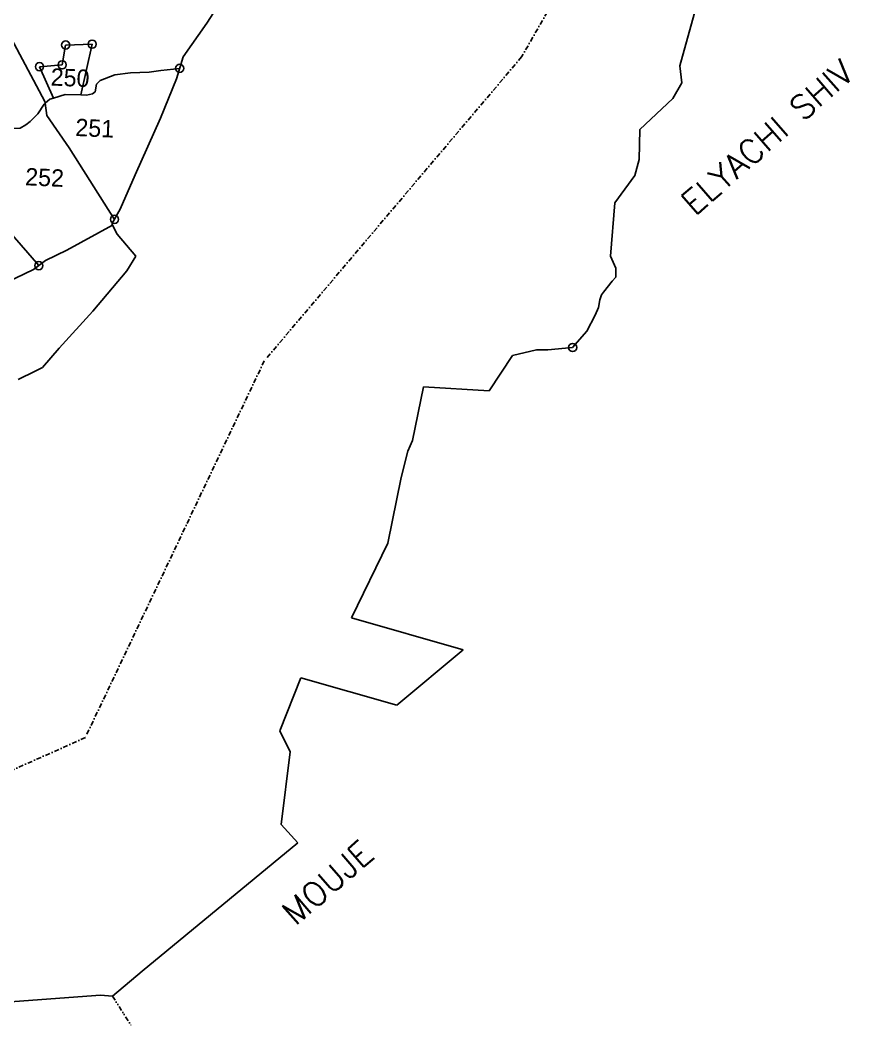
# Model space of a CAD drawing. Header units: metres. Extents: x 325382 to 334163, y 1808984 to 1815491.
# Drawn here: x 330196 to 331057, y 1809064 to 1810110 of the extents above; entities that cross this region are included whole.
import ezdxf

# ---------------------------------------------------------------- set-up
doc = ezdxf.new("R2010")
doc.units = ezdxf.units.M
doc.header["$MEASUREMENT"] = 0
doc.linetypes.add('DASHDOT', pattern=[1, 0.5, -0.25, 0, -0.25])
doc.linetypes.add('DIVIDE', pattern=[1.25, 0.5, -0.25, 0, -0.25, 0, -0.25])
for name, color, linetype in [('OFF', 1, 'Continuous'), ('POLY_PARCEL', 6, 'Continuous'), ('POLY_WATER', 4, 'Continuous'), ('TEXT_MAPOUT', 7, 'Continuous'), ('TEXT_PARCEL', 7, 'Continuous'), ('V_BOUND_STREAM_LINE', 7, 'DASHDOT'), ('V_DIVIDE_LINE', 7, 'DIVIDE')]:
    doc.layers.add(name, color=color, linetype=linetype)
doc.styles.get("Standard").update_dxf_attribs({"font": 'simplex.shx'})
doc.styles.add('TEXT_MAP', font='', dxfattribs={"height": 1.8})
doc.styles.get('TEXT_MAP').set_extended_font_data('Kruti Dev 050')

msp = doc.modelspace()

# ---------------------------------------------------------------- linework, layer by layer
for centre in [(330243.4, 1810083.9), (330270.9, 1810084.8), (330216.3, 1810061.4), (330239.8, 1810063.4), (330361.9, 1810059.7), (330294.2, 1809902.9), (330215.5, 1809854.8), (330770, 1809769.8)]:
    msp.add_circle(centre, 4.26)
at = {"layer": 'OFF'}
msp.add_line((330587.4, 1809398.4), (330656.3, 1809455.7), dxfattribs=at)
at = {"layer": 'POLY_PARCEL'}
for p, q in [((330184.2, 1810096.1), (330221.9, 1810025.4)), ((330243.4, 1810083.9), (330270.9, 1810084.8)), ((330270.9, 1810084.8), (330259.3, 1810032.1)), ((330239.8, 1810063.4), (330243.4, 1810083.9)), ((330216.3, 1810061.4), (330239.8, 1810063.4)), ((330230.7, 1810028.8), (330216.3, 1810061.4)), ((330310.7, 1810054.9), (330294.6, 1810052.8)), ((330330.2, 1810055.6), (330310.7, 1810054.9)), ((330342.1, 1810057.3), (330330.2, 1810055.6)), ((330361.9, 1810059.7), (330342.1, 1810057.3)), ((330275.5, 1810043.1), (330274.1, 1810035.2)), ((330279.3, 1810047.1), (330275.5, 1810043.1)), ((330294.6, 1810052.8), (330279.3, 1810047.1)), ((330243, 1810032.5), (330230.7, 1810028.8)), ((330259.3, 1810032.1), (330243, 1810032.5)), ((330271.4, 1810033.2), (330264.9, 1810032)), ((330274.1, 1810035.2), (330271.4, 1810033.2)), ((330221.1, 1810022.5), (330214.6, 1810012.3)), ((330222.1, 1810023.5), (330221.1, 1810022.5)), ((330221.9, 1810025.4), (330222.1, 1810023.5)), ((330226.9, 1810027.6), (330222.1, 1810023.5)), ((330222.1, 1810023.5), (330223.9, 1810010.7)), ((330230.7, 1810028.8), (330226.9, 1810027.6)), ((330264.9, 1810032), (330259.3, 1810032.1)), ((330214.6, 1810012.3), (330206.6, 1810004.6)), ((330206.6, 1810004.6), (330202.2, 1810001)), ((330223.9, 1810010.7), (330247.1, 1809977.1)), ((330196.2, 1809997.5), (330178.8, 1809997.1)), ((330202.2, 1810001), (330196.2, 1809997.5)), ((330247.1, 1809977.1), (330294.2, 1809902.9)), ((330152.9, 1809926.9), (330215.5, 1809854.8)), ((330244.5, 1809871), (330292.2, 1809896.8)), ((330222.4, 1809860), (330244.5, 1809871)), ((330210, 1809850.7), (330215.5, 1809854.8)), ((330215.5, 1809854.8), (330222.4, 1809860)), ((330168.7, 1809830.9), (330210, 1809850.7))]:
    msp.add_line(p, q, dxfattribs=at)
at = {"layer": 'POLY_WATER'}
for p, q in [((330390, 1810106.7), (330467.2, 1810225.7)), ((330898, 1810122.1), (330881.2, 1810062.4)), ((330365.3, 1810071.5), (330390, 1810106.7)), ((330358.7, 1810048.7), (330365.3, 1810071.5)), ((330881.2, 1810062.4), (330883.5, 1810044.7)), ((330341.8, 1810007.9), (330358.7, 1810048.7)), ((330883.5, 1810044.7), (330873.9, 1810028.4)), ((330873.9, 1810028.4), (330839.8, 1809996.2)), ((330315.5, 1809949.1), (330341.8, 1810007.9)), ((330839.8, 1809996.2), (330839.2, 1809965.1)), ((330839.2, 1809965.1), (330834.6, 1809948.3)), ((330300.2, 1809913.4), (330315.5, 1809949.1)), ((330834.6, 1809948.3), (330813.8, 1809920)), ((330813.8, 1809920), (330809.4, 1809864.6)), ((330291.5, 1809898.2), (330300.2, 1809913.4)), ((330297, 1809887.5), (330291.5, 1809898.2)), ((330316.2, 1809864.6), (330297, 1809887.5)), ((330306.8, 1809849.5), (330316.2, 1809864.6)), ((330809.4, 1809864.6), (330814.9, 1809852.3)), ((330271.5, 1809807.7), (330306.8, 1809849.5)), ((330814.9, 1809852.3), (330814.8, 1809843)), ((330811.2, 1809838.6), (330802.1, 1809827.3)), ((330814.8, 1809843), (330811.2, 1809838.6)), ((330799.8, 1809824.6), (330798.1, 1809819.2)), ((330802.1, 1809827.3), (330799.8, 1809824.6)), ((330798.1, 1809819.2), (330796.8, 1809811.5)), ((330236.5, 1809769), (330271.5, 1809807.7)), ((330793.4, 1809803.4), (330784.6, 1809786.7)), ((330796.8, 1809811.5), (330793.4, 1809803.4)), ((330784.6, 1809786.7), (330770, 1809769.8)), ((330219.5, 1809749.2), (330236.5, 1809769)), ((330707.4, 1809761.5), (330683.2, 1809724.9)), ((330732.3, 1809767.5), (330707.4, 1809761.5)), ((330744.3, 1809767.3), (330732.3, 1809767.5)), ((330770, 1809769.8), (330744.3, 1809767.3)), ((330194, 1809736.7), (330211.8, 1809745.1)), ((330211.8, 1809745.1), (330219.5, 1809749.2)), ((330615, 1809728.9), (330603.5, 1809673.3)), ((330683.2, 1809724.9), (330615, 1809728.9)), ((330603.5, 1809673.3), (330598.9, 1809662.3)), ((330598.9, 1809662.3), (330591.9, 1809634.9)), ((330591.9, 1809634.9), (330578.1, 1809566.5)), ((330578.1, 1809566.5), (330540.3, 1809489.1)), ((330540.3, 1809489.1), (330656.3, 1809455.7)), ((330487.7, 1809426.8), (330465.9, 1809371.8)), ((330587.4, 1809398.4), (330487.7, 1809426.8)), ((330465.9, 1809371.8), (330476.7, 1809350)), ((330476.7, 1809350), (330467.3, 1809274.6)), ((330467.3, 1809274.6), (330484.6, 1809255.3)), ((330484.6, 1809255.3), (330322.9, 1809122)), ((330322.9, 1809122), (330292, 1809096.2)), ((330279.6, 1809097.4), (330088.7, 1809083.3)), ((330292, 1809096.2), (330279.6, 1809097.4))]:
    msp.add_line(p, q, dxfattribs=at)
at = {"layer": 'V_BOUND_STREAM_LINE', "ltscale": 10}
for p, q in [((330904.6, 1810398.6), (330716.9, 1810071.5)), ((330716.9, 1810071.5), (330449.7, 1809755.9)), ((330449.7, 1809755.9), (330263.9, 1809364.9)), ((330263.9, 1809364.9), (329996.8, 1809244.8))]:
    msp.add_line(p, q, dxfattribs=at)
at = {"layer": 'V_DIVIDE_LINE', "ltscale": 10}
msp.add_line((330292, 1809096.2), (330312.4, 1809064.3), dxfattribs=at)

# ---------------------------------------------------------------- texts
at = {"layer": 'TEXT_MAPOUT'}
for s, height, p in [('ELYACHI SHIV', 25.029, (330896.7, 1809905.9)), ('MOUJE', 25.03, (330482, 1809168.4))]:
    msp.add_text(s, height=height, rotation=41.0439, dxfattribs=at).set_placement(p)
at = {"layer": 'TEXT_PARCEL', "style": 'TEXT_MAP'}
for s, p in [('250', (330227.6, 1810041.9)), ('251', (330253.2, 1809989.5)), ('252', (330201.1, 1809938.3))]:
    msp.add_text(s, height=18.02, rotation=357.4749, dxfattribs=at).set_placement(p)

doc.saveas('drawing.dxf')
